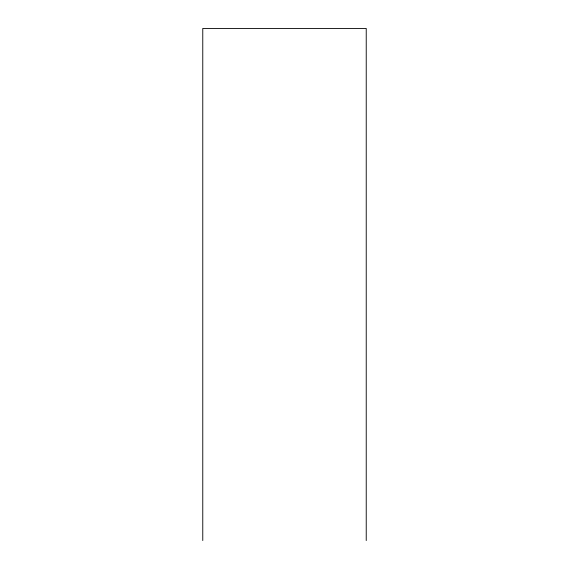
<?xml version="1.0" encoding="UTF-8"?>
<svg xmlns="http://www.w3.org/2000/svg" width="569" height="569" viewBox="0 0 569 569"><rect width="100%" height="100%" fill="white"/><g stroke="black" fill="none" stroke-linecap="round" stroke-linejoin="round"><path stroke-width="0.85" d="M366.23 540.55L366.23 28.45L202.77 28.45L202.77 540.55"/></g></svg>
